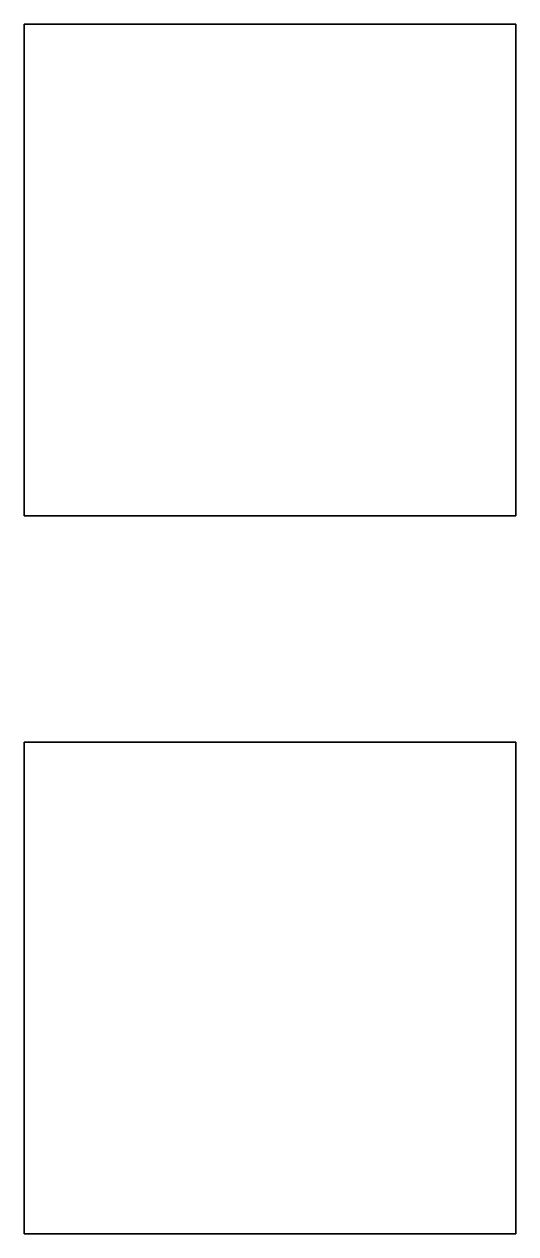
# Model space of a CAD drawing. Header units: millimetres. Extents: x -5.1 to 5.1, y -40.8 to 17.6.
# Drawn here: x 0 to 1, y -40.77 to -38.31 of the extents above; entities that cross this region are included whole.
import ezdxf

# ---------------------------------------------------------------- set-up
doc = ezdxf.new("R2010")
doc.units = ezdxf.units.MM

msp = doc.modelspace()

# ---------------------------------------------------------------- linework, layer by layer
for points in [[(1, -39.31, 8.72), (0, -39.31, 8.72), (0, -38.31, 8.72), (1, -38.31, 8.72)], [(1, -38.31, 8.72), (0, -38.31, 8.72), (0, -38.31, 9.72), (1, -38.31, 9.72)], [(1, -38.31, 9.72), (0, -38.31, 9.72), (0, -39.31, 9.72), (1, -39.31, 9.72)], [(0, -38.31, 9.72), (0, -38.31, 8.72), (0, -39.31, 8.72), (0, -39.31, 9.72)], [(1, -39.31, 9.72), (1, -39.31, 8.72), (1, -38.31, 8.72), (1, -38.31, 9.72)], [(0, -39.31, 9.72), (0, -39.31, 8.72), (1, -39.31, 8.72), (1, -39.31, 9.72)], [(1, -40.77, 9.84), (0, -40.77, 9.84), (0, -39.77, 9.84), (1, -39.77, 9.84)], [(1, -39.77, 9.84), (0, -39.77, 9.84), (0, -40.77, 9.84), (1, -40.77, 9.84)]]:
    msp.add_3dface(points)

doc.saveas('drawing.dxf')
